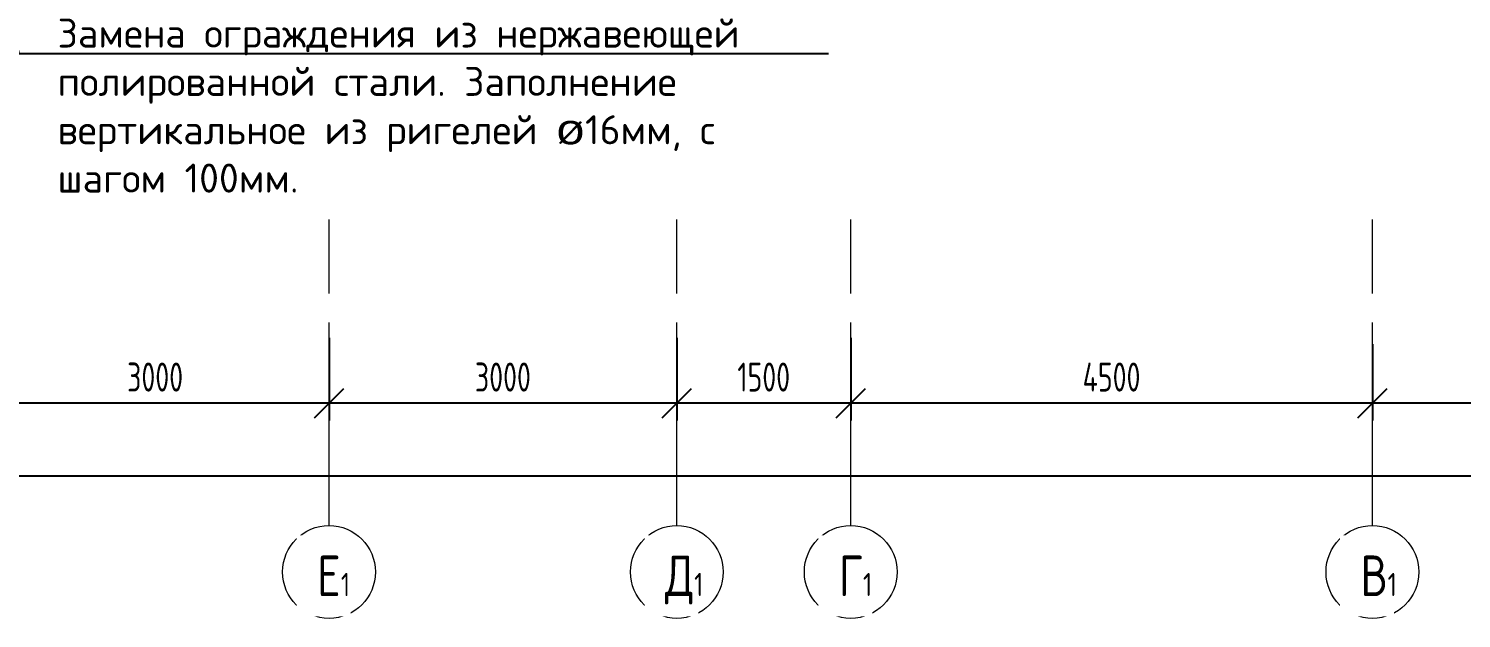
# Model space of a CAD drawing. Header units: millimetres. Extents: x -136099598 to 9192475, y 0 to 779331.
# Drawn here: x -81824 to -69466, y 277137 to 282221 of the extents above; entities that cross this region are included whole.
import ezdxf
from ezdxf import colors
from ezdxf.entities.mleader import LeaderData, LeaderLine
from ezdxf.math import Vec2, Vec3

# ---------------------------------------------------------------- set-up
doc = ezdxf.new("R2010")
doc.units = ezdxf.units.MM
doc.header["$MEASUREMENT"] = 0
doc.linetypes.add('CENTER', pattern=[2, 1.25, -0.25, 0.25, -0.25])
doc.layers.get('0').update_dxf_attribs({"color": 250, "lineweight": 9})
doc.layers.get('Defpoints').update_dxf_attribs({"color": 8})
for name, color, linetype, lineweight in [('АР-Выноски', 5, 'Continuous', 5), ('АР_Оси', 193, 'Continuous', 9), ('АР_Оси размеры', 164, 'Continuous', 9)]:
    doc.layers.add(name, color=color, linetype=linetype, lineweight=lineweight)
doc.styles.add('ICOCPEUR', font='isocpeur.ttf')
doc.styles.add('ГОСТ 2.304', font='isocpeur.ttf', dxfattribs={"width": 0.7})
doc.dimstyles.new('СПДС', dxfattribs={"dimscale": 100, "dimtxt": 2.5, "dimasz": 2.5, "dimexe": 1.5, "dimexo": 0, "dimgap": 1, "dimtad": 1, "dimdec": 0, "dimrnd": 1, "dimtxsty": 'ГОСТ 2.304', "dimblk": 'OBLIQUE', "dimcen": 2.5, "dimdle": 1.5, "dimadec": 0, "dimazin": 2, "dimtfac": 0.75, "dimtdec": 0, "dimtmove": 1, "dimatfit": 3, "dimfxl": 1, "dimtolj": 1, "dimarcsym": 1})

# ---------------------------------------------------------------- blocks, each defined once
blk = doc.blocks.new('_Oblique')
at = {"color": 0, "linetype": 'ByBlock', "lineweight": -2}
blk.add_line((-0.5, -0.5), (0.5, 0.5), dxfattribs=at)
blk = doc.blocks.new('*D334')
at = {"layer": 'Defpoints', "color": 0, "ltscale": 100, "transparency": 16777216}
for p in [(-70233, 279501), (-67233, 279334), (-70233, 278992)]:
    blk.add_point(p, dxfattribs=at)
at = {"layer": 'АР_Оси размеры', "color": 0, "lineweight": -2, "ltscale": 100, "transparency": 16777216}
for p, q in [((-70233, 279501), (-70233, 278842)), ((-67233, 279334), (-67233, 278842)), ((-67083, 278992), (-70383, 278992))]:
    blk.add_line(p, q, dxfattribs=at)
at = {"layer": 'АР_Оси размеры', "color": 0, "lineweight": -2, "ltscale": 100, "transparency": 16777216, "xscale": 250, "yscale": 250, "zscale": 250, "rotation": 180}
blk.add_blockref('_Oblique', (-70233, 278992), dxfattribs=at)
at = {"layer": 'АР_Оси размеры', "color": 0, "lineweight": -2, "ltscale": 100, "transparency": 16777216, "xscale": 250, "yscale": 250, "zscale": 250}
blk.add_blockref('_Oblique', (-67233, 278992), dxfattribs=at)
at = {"layer": 'АР_Оси размеры', "color": 0, "ltscale": 100, "transparency": 16777216, "insert": (-68733, 279217), "char_height": 250, "attachment_point": 5, "style": 'ГОСТ 2.304'}
blk.add_mtext('\\A1;3000', dxfattribs=at)
blk = doc.blocks.new('*D335')
at = {"layer": 'Defpoints', "color": 0, "ltscale": 100, "transparency": 16777216}
for p in [(-74733, 279555), (-70233, 279501), (-74733, 278992)]:
    blk.add_point(p, dxfattribs=at)
at = {"layer": 'АР_Оси размеры', "color": 0, "lineweight": -2, "ltscale": 100, "transparency": 16777216}
for p, q in [((-74733, 279555), (-74733, 278842)), ((-70233, 279501), (-70233, 278842)), ((-70083, 278992), (-74883, 278992))]:
    blk.add_line(p, q, dxfattribs=at)
at = {"layer": 'АР_Оси размеры', "color": 0, "lineweight": -2, "ltscale": 100, "transparency": 16777216, "xscale": 250, "yscale": 250, "zscale": 250, "rotation": 180}
blk.add_blockref('_Oblique', (-74733, 278992), dxfattribs=at)
at = {"layer": 'АР_Оси размеры', "color": 0, "lineweight": -2, "ltscale": 100, "transparency": 16777216, "xscale": 250, "yscale": 250, "zscale": 250}
blk.add_blockref('_Oblique', (-70233, 278992), dxfattribs=at)
at = {"layer": 'АР_Оси размеры', "color": 0, "ltscale": 100, "transparency": 16777216, "insert": (-72483, 279217), "char_height": 250, "attachment_point": 5, "style": 'ГОСТ 2.304'}
blk.add_mtext('\\A1;4500', dxfattribs=at)
blk = doc.blocks.new('*D336')
at = {"layer": 'Defpoints', "color": 0, "ltscale": 100, "transparency": 16777216}
for p in [(-76233, 279555), (-74733, 279555), (-76233, 278992)]:
    blk.add_point(p, dxfattribs=at)
at = {"layer": 'АР_Оси размеры', "color": 0, "lineweight": -2, "ltscale": 100, "transparency": 16777216}
for p, q in [((-76233, 279555), (-76233, 278842)), ((-74733, 279555), (-74733, 278842)), ((-74583, 278992), (-76383, 278992))]:
    blk.add_line(p, q, dxfattribs=at)
at = {"layer": 'АР_Оси размеры', "color": 0, "lineweight": -2, "ltscale": 100, "transparency": 16777216, "xscale": 250, "yscale": 250, "zscale": 250, "rotation": 180}
blk.add_blockref('_Oblique', (-76233, 278992), dxfattribs=at)
at = {"layer": 'АР_Оси размеры', "color": 0, "lineweight": -2, "ltscale": 100, "transparency": 16777216, "xscale": 250, "yscale": 250, "zscale": 250}
blk.add_blockref('_Oblique', (-74733, 278992), dxfattribs=at)
at = {"layer": 'АР_Оси размеры', "color": 0, "ltscale": 100, "transparency": 16777216, "insert": (-75483, 279217), "char_height": 250, "attachment_point": 5, "style": 'ГОСТ 2.304'}
blk.add_mtext('\\A1;1500', dxfattribs=at)
blk = doc.blocks.new('*D337')
at = {"layer": 'Defpoints', "color": 0, "ltscale": 100, "transparency": 16777216}
for p in [(-76233, 279555), (-79233, 279416), (-79233, 278992)]:
    blk.add_point(p, dxfattribs=at)
at = {"layer": 'АР_Оси размеры', "color": 0, "lineweight": -2, "ltscale": 100, "transparency": 16777216}
for p, q in [((-76233, 279555), (-76233, 278842)), ((-79233, 279416), (-79233, 278842)), ((-76083, 278992), (-79383, 278992))]:
    blk.add_line(p, q, dxfattribs=at)
at = {"layer": 'АР_Оси размеры', "color": 0, "lineweight": -2, "ltscale": 100, "transparency": 16777216, "xscale": 250, "yscale": 250, "zscale": 250, "rotation": 180}
blk.add_blockref('_Oblique', (-79233, 278992), dxfattribs=at)
at = {"layer": 'АР_Оси размеры', "color": 0, "lineweight": -2, "ltscale": 100, "transparency": 16777216, "xscale": 250, "yscale": 250, "zscale": 250}
blk.add_blockref('_Oblique', (-76233, 278992), dxfattribs=at)
at = {"layer": 'АР_Оси размеры', "color": 0, "ltscale": 100, "transparency": 16777216, "insert": (-77733, 279217), "char_height": 250, "attachment_point": 5, "style": 'ГОСТ 2.304'}
blk.add_mtext('\\A1;3000', dxfattribs=at)
blk = doc.blocks.new('*D338')
at = {"layer": 'Defpoints', "color": 0, "ltscale": 100, "transparency": 16777216}
for p in [(-79233, 279555), (-82233, 279416), (-82233, 278992)]:
    blk.add_point(p, dxfattribs=at)
at = {"layer": 'АР_Оси размеры', "color": 0, "lineweight": -2, "ltscale": 100, "transparency": 16777216}
for p, q in [((-79233, 279555), (-79233, 278842)), ((-82233, 279416), (-82233, 278842)), ((-79083, 278992), (-82383, 278992))]:
    blk.add_line(p, q, dxfattribs=at)
at = {"layer": 'АР_Оси размеры', "color": 0, "lineweight": -2, "ltscale": 100, "transparency": 16777216, "xscale": 250, "yscale": 250, "zscale": 250, "rotation": 180}
blk.add_blockref('_Oblique', (-82233, 278992), dxfattribs=at)
at = {"layer": 'АР_Оси размеры', "color": 0, "lineweight": -2, "ltscale": 100, "transparency": 16777216, "xscale": 250, "yscale": 250, "zscale": 250}
blk.add_blockref('_Oblique', (-79233, 278992), dxfattribs=at)
at = {"layer": 'АР_Оси размеры', "color": 0, "ltscale": 100, "transparency": 16777216, "insert": (-80733, 279217), "char_height": 250, "attachment_point": 5, "style": 'ГОСТ 2.304'}
blk.add_mtext('\\A1;3000', dxfattribs=at)
blk = doc.blocks.new('*D345')
at = {"layer": 'Defpoints', "color": 0, "ltscale": 100, "transparency": 16777216}
for p in [(-58318, 278940), (-106233, 278310), (-58318, 278366)]:
    blk.add_point(p, dxfattribs=at)
at = {"layer": 'АР_Оси размеры', "color": 0, "lineweight": -2, "ltscale": 100, "transparency": 16777216}
for p, q in [((-58318, 278940), (-58318, 278216)), ((-106233, 278310), (-106233, 278516)), ((-106383, 278366), (-58168, 278366))]:
    blk.add_line(p, q, dxfattribs=at)
at = {"layer": 'АР_Оси размеры', "color": 0, "lineweight": -2, "ltscale": 100, "transparency": 16777216, "xscale": 250, "yscale": 250, "zscale": 250, "rotation": 180}
blk.add_blockref('_Oblique', (-106233, 278366), dxfattribs=at)
at = {"layer": 'АР_Оси размеры', "color": 0, "lineweight": -2, "ltscale": 100, "transparency": 16777216, "xscale": 250, "yscale": 250, "zscale": 250}
blk.add_blockref('_Oblique', (-58318, 278366), dxfattribs=at)
at = {"layer": 'АР_Оси размеры', "color": 0, "ltscale": 100, "transparency": 16777216, "insert": (-82275, 278591), "char_height": 250, "attachment_point": 5, "style": 'ГОСТ 2.304'}
blk.add_mtext('\\A1;47915', dxfattribs=at)

msp = doc.modelspace()

# ---------------------------------------------------------------- linework, layer by layer
at = {"layer": 'АР_Оси', "color": 6, "linetype": 'CENTER', "ltscale": 1000}
for p, q in [((-79232.7, 277936.6), (-79232.7, 280576.4)), ((-76232.7, 277936.6), (-76232.7, 280576.4)), ((-74732.7, 277936.6), (-74732.7, 280576.4)), ((-70232.7, 277936.6), (-70232.7, 280576.4))]:
    msp.add_line(p, q, dxfattribs=at)
at = {"layer": 'АР_Оси', "color": 6}
for centre in [(-79232.7, 277536.6), (-76232.7, 277536.6), (-74732.7, 277536.6), (-70232.7, 277536.6)]:
    msp.add_circle(centre, 400, dxfattribs=at)

# ---------------------------------------------------------------- dimensions: what is measured, and where the dimension line sits
at = {"layer": 'АР_Оси размеры', "ltscale": 100}
for base, p1, p2, picture, middle in [((-82232.7, 278992.4), (-79232.7, 279555.3), (-82232.7, 279415.8), '*D338', (-80732.7, 279217.4)), ((-79232.7, 278992.4), (-76232.7, 279555.3), (-79232.7, 279415.8), '*D337', (-77732.7, 279217.4)), ((-76232.7, 278992.4), (-74732.7, 279555.3), (-76232.7, 279555.3), '*D336', (-75482.7, 279217.4)), ((-74732.7, 278992.4), (-70232.7, 279501.3), (-74732.7, 279555.3), '*D335', (-72482.7, 279217.4)), ((-70232.7, 278992.4), (-67232.7, 279334.3), (-70232.7, 279501.3), '*D334', (-68732.7, 279217.4)), ((-58317.7, 278365.6), (-106232.7, 278309.8), (-58317.7, 278940.5), '*D345', (-82275.2, 278590.6))]:
    dim = msp.add_linear_dim(base=base, p1=p1, p2=p2, angle=180, dimstyle='СПДС', dxfattribs=at)
    dim.commit()
    dim.dimension.update_dxf_attribs({"geometry": picture, "text_midpoint": middle})

# ---------------------------------------------------------------- leaders
at = {"layer": 'АР-Выноски'}
ml = msp.add_multileader_mtext('Standard', dxfattribs=at)
ml.set_content('\\A1;Отделка стойки порошковая окраска{\\A0; в цвете RAL 9010} ', color=256, style='ICOCPEUR')
ml.set_leader_properties()
ml.build(insert=Vec2(0, 0))
ml.multileader.update_dxf_attribs({"text_left_attachment_type": 6, "text_right_attachment_type": 6, "dogleg_length": 100, "arrow_head_size": 250})
ctx = ml.context
ctx.base_point, ctx.char_height, ctx.arrow_head_size, ctx.landing_gap_size, ctx.plane_origin = Vec3(-89152.6, 280695.7), 250, 250, 25, Vec3(-70119.9, 290070.8)
ctx.left_attachment, ctx.right_attachment = 6, 6
notes = []
notes.append((ctx, [(0, (1, 1, 0), (-84527.6, 280695.7), (-1, 0), 100, [(0, [(-77278.8, 289771.7)], 0, [])])]))
ctx.mtext.insert, ctx.mtext.width, ctx.mtext.flow_direction = Vec3(-89127.6, 281020.7), 5402.326, 5
ml = msp.add_multileader_mtext('Standard', dxfattribs=at)
ml.set_content('\\A1;Отделка стойки порошковая окраска{\\A0; в цвете RAL 9010} ', color=256, style='ICOCPEUR')
ml.set_leader_properties()
ml.build(insert=Vec2(0, 0))
ml.multileader.update_dxf_attribs({"text_left_attachment_type": 6, "text_right_attachment_type": 6, "dogleg_length": 100, "arrow_head_size": 250})
ctx = ml.context
ctx.base_point, ctx.char_height, ctx.arrow_head_size, ctx.landing_gap_size, ctx.plane_origin = Vec3(-89152.6, 280695.7), 250, 250, 25, Vec3(-72864.6, 290070.8)
ctx.left_attachment, ctx.right_attachment = 6, 6
notes.append((ctx, [(0, (1, 1, 0), (-84527.6, 280695.7), (-1, 0), 100, [(0, [(-80028.6, 289754.3)], 0, [])])]))
ctx.mtext.insert, ctx.mtext.width, ctx.mtext.flow_direction = Vec3(-89127.6, 281020.7), 5402.326, 5
ml = msp.add_multileader_mtext('Standard', dxfattribs=at)
ml.set_content('\\A1;Замена ограждения из нержавеющей полированной стали. Заполнение вертикальное из ригелей {\\fISOCTEUR|b0|i0|c204|p49;ø}16мм, с шагом 100мм.  ', color=256, style='ICOCPEUR')
ml.set_leader_properties()
ml.build(insert=Vec2(0, 0))
ml.multileader.update_dxf_attribs({"text_left_attachment_type": 6, "text_right_attachment_type": 6, "dogleg_length": 100, "arrow_head_size": 250})
ctx = ml.context
ctx.base_point, ctx.char_height, ctx.arrow_head_size, ctx.landing_gap_size, ctx.plane_origin = Vec3(-81599.6, 282008.1, 0.7), 250, 250, 25, Vec3(-87602.6, 276108.2, 0.7)
ctx.left_attachment, ctx.right_attachment = 6, 6
notes.append((ctx, [(1, (1, 1, 0), (-81908.7, 282008.1, 0.7), (1, 0), 309.1, [(1, [(-83481.9, 288683.4, 0.7)], 0, [])])]))
ctx.mtext.insert, ctx.mtext.width, ctx.mtext.flow_direction = Vec3(-81574.6, 282308.1, 0.7), 6584.068, 5
for ctx, leaders in notes:
    for number, flags, end, landing, length, lines in leaders:
        leader = LeaderData()
        leader.index, (leader.has_last_leader_line, leader.has_dogleg_vector, leader.attachment_direction) = number, flags
        leader.last_leader_point, leader.dogleg_vector, leader.dogleg_length = Vec3(end), Vec3(landing), length
        for number, points, colour, breaks in lines:
            line = LeaderLine()
            line.index, line.vertices, line.color, line.breaks = number, Vec3.list(points), colors.encode_raw_color(colour), breaks
            leader.lines.append(line)
        ctx.leaders.append(leader)

# ---------------------------------------------------------------- next in the draw order: texts
at = {"layer": 'АР_Оси', "color": 6, "char_height": 350, "width": 114.629, "attachment_point": 1, "line_spacing_factor": 1.149209, "style": 'ГОСТ 2.304', "bg_fill": 2}
for s, insert in [('{\\W0.8;Е\\H0.57143x;1}', (-79336.2, 277678.6)), ('{\\W0.8;Д\\H0.57143x;1}', (-76336.2, 277678.6)), ('{\\W0.8;Г\\H0.57143x;1}', (-74836.2, 277678.6)), ('{\\W0.8;В\\H0.57143x;1}', (-70336.2, 277678.6))]:
    msp.add_mtext(s, dxfattribs=dict(at, insert=insert))

doc.saveas('drawing.dxf')
